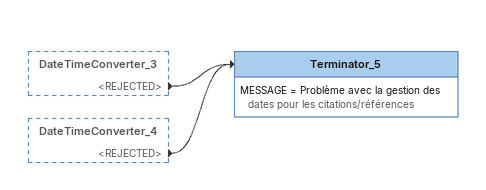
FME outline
DateTimeConverter_3 [outside]
    <REJECTED> -> Terminator_5
DateTimeConverter_4 [outside]
    <REJECTED> -> Terminator_5
Terminator_5
    MESSAGE = Problème avec la gestion des dates pour les citations/références
